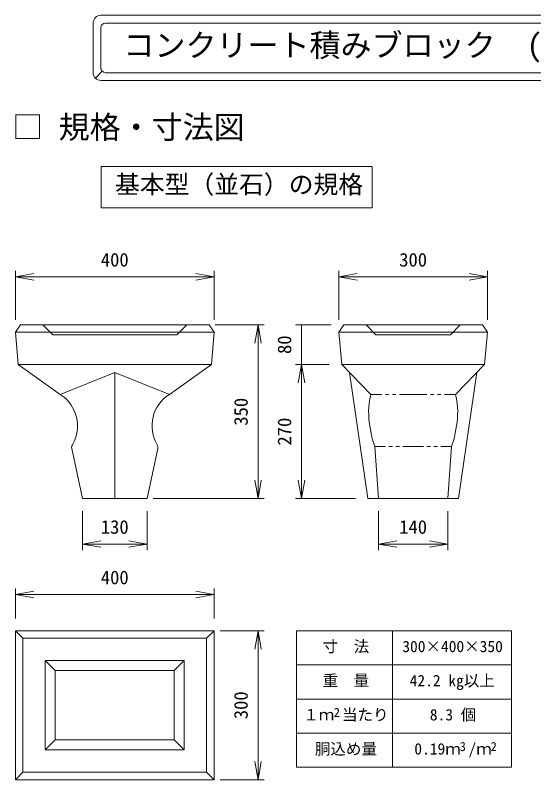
# Model space of a CAD drawing. Units: millimetres, scale not verified. Extents: x 5685 to 21727, y 2850 to 8063.
# Drawn here: x 5685 to 7356, y 5600 to 8063 of the extents above; entities that cross this region are included whole.
import ezdxf
from ezdxf.enums import TextEntityAlignment as Align

# ---------------------------------------------------------------- set-up
doc = ezdxf.new("R2010")
doc.units = ezdxf.units.MM
doc.header["$LTSCALE"] = 20
doc.layers.add('0_2', color=4, linetype='Continuous', lineweight=18)
doc.styles.add('ＭＳ ゴシック-5.0-0.0', font='')
doc.styles.get('ＭＳ ゴシック-5.0-0.0').set_extended_font_data('ＭＳ ゴシック-5.0-0.0')

msp = doc.modelspace()

# ---------------------------------------------------------------- linework, layer by layer
at = {"layer": '0_2'}
for p, q in [((5961.05, 8063.04), (8313.65, 8063.04)), ((5936.05, 7878.04), (5936.05, 8038.04)), ((5976.05, 8038.04), (8298.65, 8038.04)), ((5961.05, 7893.04), (5961.05, 8023.04)), ((5965.44, 7882.43), (5943.37, 7860.36)), ((5976.05, 7878.04), (8298.65, 7878.04)), ((5961.05, 7853.04), (8313.65, 7853.04)), ((5962.05, 7575.77), (6835.46, 7575.77)), ((5962.05, 7442.58), (5962.05, 7575.77)), ((6835.46, 7575.77), (6835.46, 7442.58)), ((6835.46, 7442.58), (5962.05, 7442.58)), ((5685.71, 7081.44), (5685.71, 7239.99)), ((5685.71, 7219.99), (5744.8, 7230.41)), ((5685.71, 7219.99), (5744.8, 7209.57)), ((5685.71, 7219.99), (6325.71, 7219.99)), ((6325.71, 7219.99), (6266.63, 7230.41)), ((6325.71, 7219.99), (6266.63, 7209.57)), ((6325.71, 7081.44), (6325.71, 7239.99)), ((6727.69, 7081.44), (6727.69, 7239.99)), ((6727.69, 7219.99), (6786.78, 7230.41)), ((6727.69, 7219.99), (6786.78, 7209.57)), ((6727.69, 7219.99), (7207.69, 7219.99)), ((7207.69, 7219.99), (7148.6, 7230.41)), ((7207.69, 7219.99), (7148.6, 7209.57)), ((7207.69, 7081.44), (7207.69, 7239.99)), ((5773.71, 7065.44), (5805.71, 7033.44)), ((6237.71, 7065.44), (6205.71, 7033.44)), ((6329.71, 7065.44), (6487.55, 7065.44)), ((6467.55, 7065.44), (6457.14, 7006.35)), ((6467.55, 7065.44), (6477.97, 7006.35)), ((6467.55, 7065.44), (6467.55, 6505.44)), ((6587.81, 7065.44), (6703.69, 7065.44)), ((6607.81, 7065.44), (6607.81, 6937.44)), ((6815.69, 7065.44), (6847.69, 7033.44)), ((7119.69, 7065.44), (7087.69, 7033.44)), ((5805.71, 7033.44), (6205.71, 7033.44)), ((6847.69, 7033.44), (7087.69, 7033.44)), ((6587.81, 6937.44), (6697.29, 6937.44)), ((6607.81, 6937.44), (6597.39, 6878.35)), ((6607.81, 6937.44), (6618.23, 6878.35)), ((6607.81, 6937.44), (6607.81, 6505.44)), ((6467.55, 6505.44), (6457.14, 6564.53)), ((6467.55, 6505.44), (6477.97, 6564.53)), ((6607.81, 6505.44), (6597.39, 6564.53)), ((6607.81, 6505.44), (6618.23, 6564.53)), ((6129.71, 6505.44), (6487.55, 6505.44)), ((6587.81, 6505.44), (6781.29, 6505.44)), ((5901.71, 6338.85), (5901.71, 6465.44)), ((6109.71, 6338.85), (6109.71, 6465.44)), ((6855.69, 6338.85), (6855.69, 6465.44)), ((7079.69, 6338.85), (7079.69, 6465.44)), ((5901.71, 6358.85), (5960.8, 6369.27)), ((5901.71, 6358.85), (5960.8, 6348.43)), ((5901.71, 6358.85), (6109.71, 6358.85)), ((6109.71, 6358.85), (6050.63, 6369.27)), ((6109.71, 6358.85), (6050.63, 6348.43)), ((6855.69, 6358.85), (6914.78, 6369.27)), ((6855.69, 6358.85), (6914.78, 6348.43)), ((6855.69, 6358.85), (7079.69, 6358.85)), ((7079.69, 6358.85), (7020.6, 6369.27)), ((7079.69, 6358.85), (7020.6, 6348.43)), ((5685.71, 6119.51), (5685.71, 6216.27)), ((6325.71, 6119.51), (6325.71, 6216.27)), ((5685.71, 6196.27), (5744.8, 6206.69)), ((5685.71, 6196.27), (5744.8, 6185.86)), ((5685.71, 6196.27), (6325.71, 6196.27)), ((6325.71, 6196.27), (6266.63, 6206.69)), ((6325.71, 6196.27), (6266.63, 6185.86)), ((5685.71, 6079.51), (5709.71, 6055.51)), ((6325.71, 6079.51), (6301.71, 6055.51)), ((6345.71, 6079.51), (6487.55, 6079.51)), ((6467.55, 6079.51), (6457.14, 6020.42)), ((6467.55, 6079.51), (6477.97, 6020.42)), ((6467.55, 5599.51), (6467.55, 6079.51)), ((6591.98, 6079.51), (7285.08, 6079.51)), ((6591.98, 5639.51), (6591.98, 6079.51)), ((6901.42, 5639.51), (6901.42, 6079.51)), ((7285.08, 5639.51), (7285.08, 6079.51)), ((5709.71, 6055.51), (6301.71, 6055.51)), ((5709.71, 5623.51), (5709.71, 6055.51)), ((6301.71, 6055.51), (6301.71, 5623.51)), ((5781.71, 5983.51), (6229.71, 5983.51)), ((5781.71, 5695.51), (5781.71, 5983.51)), ((5781.71, 5983.51), (5813.71, 5951.51)), ((6229.71, 5983.51), (6197.71, 5951.51)), ((6229.71, 5983.51), (6229.71, 5695.51)), ((6591.98, 5969.51), (7285.08, 5969.51)), ((5813.71, 5951.51), (6197.71, 5951.51)), ((5813.71, 5727.51), (5813.71, 5951.51)), ((6197.71, 5951.51), (6197.71, 5727.51)), ((6591.98, 5859.51), (7285.08, 5859.51)), ((6591.98, 5749.51), (7285.08, 5749.51)), ((5813.71, 5727.51), (5781.71, 5695.51)), ((6197.71, 5727.51), (5813.71, 5727.51)), ((6197.71, 5727.51), (6229.71, 5695.51)), ((6229.71, 5695.51), (5781.71, 5695.51)), ((6467.55, 5599.51), (6457.14, 5658.6)), ((6467.55, 5599.51), (6477.97, 5658.6)), ((5709.71, 5623.51), (5685.71, 5599.51)), ((6301.71, 5623.51), (5709.71, 5623.51)), ((6301.71, 5623.51), (6325.71, 5599.51)), ((6591.98, 5639.51), (7285.08, 5639.51)), ((6345.71, 5599.51), (6487.55, 5599.51))]:
    msp.add_line(p, q, dxfattribs=at)
at = {"layer": '0_2', "color": 2}
for p, q in [((5701.71, 7065.44), (5685.71, 7041.44)), ((6309.71, 7065.44), (5701.71, 7065.44)), ((6309.71, 7065.44), (6325.71, 7041.44)), ((6743.69, 7065.44), (6727.69, 7041.44)), ((7119.69, 7065.44), (6743.69, 7065.44)), ((7191.69, 7065.44), (7119.69, 7065.44)), ((7191.69, 7065.44), (7207.69, 7041.44)), ((6325.71, 7041.44), (5685.71, 7041.44)), ((5685.71, 7041.44), (5693.71, 6937.44)), ((6325.71, 7041.44), (6317.71, 6937.44)), ((6727.69, 7041.44), (7207.69, 7041.44)), ((6727.69, 7041.44), (6737.29, 6937.44)), ((7207.69, 7041.44), (7198.09, 6937.44)), ((6317.71, 6937.44), (5693.71, 6937.44)), ((5693.71, 6937.44), (5829.71, 6841.44)), ((6317.71, 6937.44), (6181.71, 6841.44)), ((6737.29, 6937.44), (6967.69, 6937.44)), ((6737.29, 6937.44), (6831.69, 6841.44)), ((7198.09, 6937.44), (6967.69, 6937.44)), ((7198.09, 6937.44), (7103.69, 6841.44)), ((6005.71, 6911.41), (5829.71, 6841.44)), ((6005.71, 6911.41), (6181.71, 6841.44)), ((6005.71, 6505.44), (6005.71, 6911.41)), ((6762.89, 6911.41), (6821.29, 6505.44)), ((7172.49, 6911.41), (7114.09, 6505.44)), ((6828.07, 6826.73), (6825.36, 6811.88)), ((6831.69, 6841.44), (6828.07, 6826.73)), ((6831.69, 6841.44), (6867.12, 6841.44)), ((6878.32, 6841.44), (6889.52, 6841.44)), ((6900.72, 6841.44), (6911.92, 6841.44)), ((6923.12, 6841.44), (6967.69, 6841.44)), ((7012.26, 6841.44), (6967.69, 6841.44)), ((7034.66, 6841.44), (7023.46, 6841.44)), ((7057.06, 6841.44), (7045.86, 6841.44)), ((7103.69, 6841.44), (7068.26, 6841.44)), ((7103.69, 6841.44), (7107.31, 6826.73)), ((7107.31, 6826.73), (7110.01, 6811.88)), ((6824.33, 6799.92), (6824.07, 6787.88)), ((6825.36, 6811.88), (6824.33, 6799.92)), ((7110.01, 6811.88), (7111.05, 6799.92)), ((7111.05, 6799.92), (7111.3, 6787.88)), ((6824.07, 6787.88), (6824.29, 6775.87)), ((6824.29, 6775.87), (6824.94, 6763.88)), ((7111.08, 6775.87), (7110.44, 6763.88)), ((7111.3, 6787.88), (7111.08, 6775.87)), ((6824.94, 6763.88), (6826.03, 6751.86)), ((6826.03, 6751.86), (6827.59, 6739.88)), ((7109.35, 6751.86), (7107.78, 6739.88)), ((7110.44, 6763.88), (7109.35, 6751.86)), ((6827.59, 6739.88), (6829.65, 6727.86)), ((6829.65, 6727.86), (6832.03, 6715.88)), ((7105.73, 6727.86), (7103.35, 6715.88)), ((7107.78, 6739.88), (7105.73, 6727.86)), ((6832.03, 6715.88), (6834.66, 6703.83)), ((6834.66, 6703.83), (6837.74, 6691.88)), ((7100.71, 6703.83), (7097.64, 6691.88)), ((7103.35, 6715.88), (7100.71, 6703.83)), ((6837.74, 6691.88), (6840.6, 6682.63)), ((6840.6, 6682.63), (6843.69, 6673.44)), ((7094.78, 6682.63), (7091.69, 6673.44)), ((7097.64, 6691.88), (7094.78, 6682.63)), ((5867.08, 6667.08), (5901.71, 6505.44)), ((6144.35, 6667.08), (6109.71, 6505.44)), ((6843.69, 6673.44), (6855.69, 6505.44)), ((6843.69, 6673.44), (6878.32, 6673.44)), ((6889.52, 6673.44), (6900.72, 6673.44)), ((6911.92, 6673.44), (6923.12, 6673.44)), ((6934.32, 6673.44), (6967.69, 6673.44)), ((7001.06, 6673.44), (6967.69, 6673.44)), ((7023.46, 6673.44), (7012.26, 6673.44)), ((7045.86, 6673.44), (7034.66, 6673.44)), ((7091.69, 6673.44), (7057.06, 6673.44)), ((7091.69, 6673.44), (7079.69, 6505.44)), ((5901.71, 6505.44), (6109.71, 6505.44)), ((6821.29, 6505.44), (6967.69, 6505.44)), ((7114.09, 6505.44), (6967.69, 6505.44)), ((5685.71, 6079.51), (6325.71, 6079.51)), ((5685.71, 6079.51), (5685.71, 5599.51)), ((6325.71, 6079.51), (6325.71, 5599.51)), ((5685.71, 5599.51), (6325.71, 5599.51))]:
    msp.add_line(p, q, dxfattribs=at)
at = {"layer": '0_2', "color": 9}
for p, q in [((6325.71, 6079.51), (6301.71, 6055.51)), ((6325.71, 5599.51), (6325.71, 6079.51)), ((6301.71, 6055.51), (6301.71, 5623.51)), ((5781.71, 5983.51), (5781.71, 5695.51)), ((5813.71, 5951.51), (5781.71, 5983.51)), ((5813.71, 5727.51), (5813.71, 5951.51)), ((5781.71, 5695.51), (5813.71, 5727.51)), ((6301.71, 5623.51), (6325.71, 5599.51))]:
    msp.add_line(p, q, dxfattribs=at)
at = {"layer": '0_2', "color": 7}
for p, q in [((5781.71, 5983.51), (6229.71, 5983.51)), ((5813.71, 5951.51), (5781.71, 5983.51)), ((6229.71, 5983.51), (6197.71, 5951.51)), ((6197.71, 5951.51), (5813.71, 5951.51)), ((5685.71, 5599.51), (5709.71, 5623.51)), ((5709.71, 5623.51), (6301.71, 5623.51)), ((6301.71, 5623.51), (6325.71, 5599.51)), ((6325.71, 5599.51), (5685.71, 5599.51))]:
    msp.add_line(p, q, dxfattribs=at)
at = {"layer": '0_2'}
for centre, radius, start, end in [((5961.05, 8038.04), 25, 90, 180), ((5976.05, 8023.04), 15, 90, 180), ((5976.05, 7893.04), 15, 180, 270), ((5961.05, 7878.04), 25, 180, 270)]:
    msp.add_arc(centre, radius, start, end, dxfattribs=at)
at = {"layer": '0_2', "color": 2}
for centre, radius, start, end in [((5765.79, 6739.88), 120, 329.29363, 57.81103), ((6245.64, 6739.88), 120, 122.18897, 210.70637), ((5882.72, 6670.44), 16, 149.29363, 192.09476), ((6128.71, 6670.44), 16, 347.90524, 30.70637)]:
    msp.add_arc(centre, radius, start, end, dxfattribs=at)

# ---------------------------------------------------------------- texts
at = {"layer": '0_2', "color": 7, "style": 'ＭＳ ゴシック-5.0-0.0'}
for s, height, p in [('コンクリート積みブロック\u3000(JIS A 5371)', 73.31, (6033.7, 7908.06)), ('□ 規格・寸法図', 73.31, (5674.95, 7643.85)), ('基本型（並石）の規格', 58.65, (6006.43, 7471.1)), ('400', 43.99, (5960.71, 7239.99)), ('300', 43.99, (6922.69, 7239.99)), ('130', 43.99, (5960.71, 6378.85)), ('140', 43.99, (6922.69, 6378.85)), ('400', 43.99, (5960.71, 6216.27)), ('寸\u3000法', 36.66, (6675.94, 5999.62)), ('300×400×350', 36.66, (6932.64, 5999.62)), ('重\u3000量', 36.66, (6675.94, 5889.63)), ('42.2 kg以上', 36.66, (6956.38, 5889.63)), ('１ｍ 当たり', 36.66, (6613.44, 5779.62)), ('2', 29.33, (6711.65, 5792.99)), ('8.3 個', 36.66, (7021.39, 5779.62)), ('胴込め量', 36.66, (6650.94, 5669.62)), ('0.19ｍ /ｍ', 36.66, (6971.39, 5669.62)), ('3', 29.33, (7117.54, 5682.99)), ('2', 29.33, (7217.14, 5682.99))]:
    msp.add_text(s, height=height, dxfattribs=at).set_placement(p, align=Align.BOTTOM_LEFT)
for s, p in [('80', (6587.81, 6971.44)), ('350', (6447.55, 6740.44)), ('270', (6587.81, 6676.44)), ('300', (6447.55, 5794.51))]:
    msp.add_text(s, height=43.99, rotation=90, dxfattribs=at).set_placement(p, align=Align.BOTTOM_LEFT)

doc.saveas('drawing.dxf')
